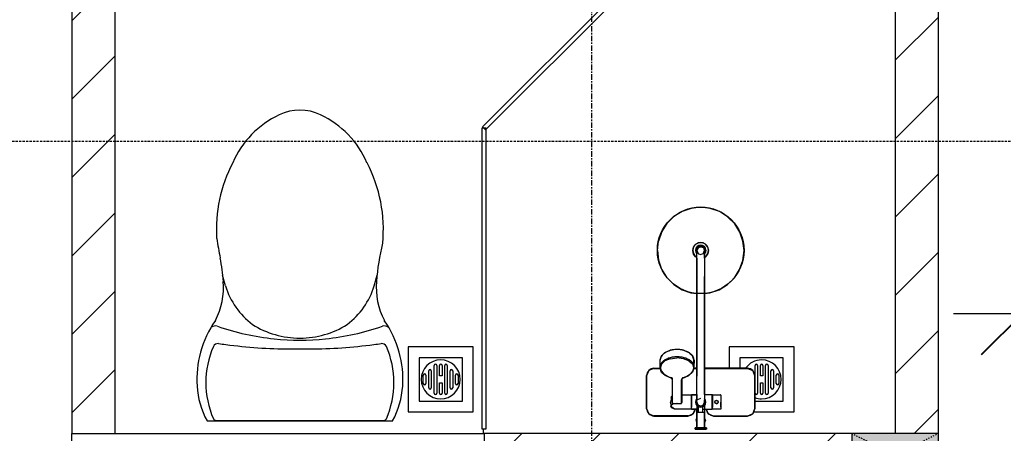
# Model space of a CAD drawing. Header units: millimetres. Extents: x 962 to 239635, y -15958 to 82755.
# Drawn here: x 109283 to 111553, y 31337 to 32292 of the extents above; entities that cross this region are included whole.
import ezdxf

# ---------------------------------------------------------------- set-up
doc = ezdxf.new("R2010")
doc.units = ezdxf.units.MM
for name, pattern in [('Dash', [6, 3, -3]), ('Dash Dot 3_16_', [7.9375, 4.7625, -1.5875, 0, -1.5875]), ('Grid Line', [22.225, 12.7, -3.175, 3.175, -3.175])]:
    doc.linetypes.add(name, pattern=pattern)
for name, color, linetype, lineweight in [('0-1', 7, 'Continuous', 5), ('A-ANNO-DIMS', 211, 'Continuous', 9), ('A-ANNO-DIMS-160', 211, 'Continuous', 9), ('A-FLOR-2', 9, 'Continuous', 9), ('A-GLAZ-CURT-1', 254, 'Continuous', 9), ('A-GLAZ-CURT-2', 9, 'Continuous', 9), ('A-WALL-1', 253, 'Continuous', 18), ('A-WALL-PATT-1', 10, 'Continuous', 9), ('G-ANNO-SYMB-1', 111, 'Dash Dot 3_16_', 18), ('M-EQPM-1', 254, 'Continuous', 9), ('P-SANR-FIXT', 6, 'Continuous', 9), ('P-SANR-FIXT-1', 254, 'Continuous', 9), ('S-COLS', 52, 'Continuous', 9), ('S-COLS-3', 254, 'Continuous', 9), ('S-COLS-4', 253, 'Continuous', 18), ('S-COLS-HDLN-1', 9, 'Dash', 9), ('S-GRID-1', 1, 'Grid Line', 9)]:
    doc.layers.add(name, color=color, linetype=linetype, lineweight=lineweight)
doc.styles.add('UTM Avo', font='UTM Avo.ttf', dxfattribs={"width": 0.9, "height": 400})
doc.dimstyles.new('1_Dim_chi_tiet_2_5', dxfattribs={"dimscale": 304.8, "dimtxt": 399.720379, "dimasz": 0.629921, "dimexe": 0.524934, "dimexo": 0.0625, "dimgap": 0.052493, "dimtad": 1, "dimdec": 0, "dimrnd": 5, "dimzin": 0, "dimdsep": 46, "dimtxsty": 'UTM Avo', "dimblk1": 'OBLIQUE', "dimblk2": 'OBLIQUE', "dimsah": 1, "dimcen": 0.09, "dimdle": 0.524934, "dimazin": 0, "dimtfac": 1, "dimtdec": 4, "dimtix": 1, "dimtmove": 0, "dimatfit": 3, "dimfxl": 1.049869, "dimfxlon": 1, "dimtvp": 1, "dimtolj": 1, "dimtzin": 0, "dimarcsym": 2})
doc.dimstyles.new('1_Dim_chi_tiet_2_5_1', dxfattribs={"dimscale": 304.8, "dimtxt": 399.720379, "dimasz": 0.629921, "dimexe": 0.524934, "dimexo": 0.0625, "dimgap": 0.052493, "dimtad": 1, "dimdec": 0, "dimrnd": 5, "dimzin": 0, "dimdsep": 46, "dimtxsty": 'UTM Avo', "dimblk1": 'OBLIQUE', "dimblk2": 'OBLIQUE', "dimsah": 1, "dimcen": 0.09, "dimdle": 0.524934, "dimazin": 0, "dimtfac": 1, "dimtdec": 4, "dimtix": 1, "dimtmove": 0, "dimatfit": 3, "dimfxl": 1.049869, "dimfxlon": 1, "dimtvp": 1, "dimtolj": 1, "dimtzin": 0, "dimarcsym": 2})
pattern_1 = [(45, (0, 0), (-90.50967, 90.50967), [])]

# ---------------------------------------------------------------- blocks, each defined once
blk = doc.blocks.new('TOILET - TOILET-348229-TKCS_MB TẦNG 2')
at = {"layer": 'P-SANR-FIXT-1'}
for p, q in [((214.2, -19.1), (-214.2, -19.1)), ((194, -19.9), (-194, -19.9)), ((-171.7, -330.3), (-178.6, -355.5)), ((171.7, -330.3), (178.6, -355.5))]:
    blk.add_line(p, q, dxfattribs=at)
for centre, radius, start, end in [((-46.1, -111.1), 191.6, 151.2809, 176.4513), ((-193.7, -26.4), 6.48, 92.3168, 156.2862), ((193.7, -26.4), 6.48, 23.7138, 87.6832), ((46.1, -111.1), 191.6, 3.5487, 28.7191), ((-9.8, -107.2), 207.3, 156.2862, 203.7138), ((9.8, -107.2), 207.3, 336.2862, 23.7138), ((1.9, -114.1), 239.7, 176.4513, 195.2961), ((-1.9, -114.1), 239.7, 344.7039, 3.5487), ((-4, -115.7), 233.6, 195.2961, 215.2147), ((4, -115.7), 233.6, 324.7853, 344.7039), ((-189.1, -185.5), 11.7, 205.4105, 277.5788), ((178.9, -2951.3), 2778.4, 97.2351, 97.5788), ((-14.3, -1400.4), 1215.6, 90.3974, 97.407), ((0, -3462.8), 3278, 89.6026, 90.3974), ((14.3, -1400.4), 1215.6, 82.593, 89.6026), ((-178.9, -2951.3), 2778.4, 82.4212, 82.7649), ((189.1, -185.5), 11.7, 262.4212, 334.5895), ((0.6, -792.1), 586.9, 95.8322, 108.9927), ((0, -416), 206.1, 90, 122.0732), ((0, -786.7), 581.5, 84.1678, 95.8322), ((0, -416), 206.1, 57.9268, 90), ((-0.6, -792.1), 586.9, 71.0073, 84.1678), ((-195, -224.1), 13.8, 230.6724, 288.9927), ((-0.4, -384), 179.5, 127.4036, 162.5964), ((0.4, -384), 179.5, 17.4036, 52.5964), ((195, -224.1), 13.8, 251.0073, 309.3276), ((-343.5, -327.4), 167.3, 355.4559, 27.38), ((343.5, -327.4), 167.3, 152.62, 184.5441), ((-719.2, -297.5), 544.3, 346.0536, 355.4559), ((719.2, -297.5), 544.3, 184.5441, 190.2879), ((-1948.3, -805.1), 2171.2, 9.681, 10.8949), ((137.1, -461.2), 329.8, 174.3487, 207.6878), ((-137.1, -461.2), 329.8, 332.3122, 3.6835), ((45.1, -528.6), 217.6, 203.2216, 244.7718), ((-45.1, -528.6), 217.6, 295.2282, 336.7784), ((0, -624.4), 111.7, 244.7718, 295.2282)]:
    blk.add_arc(centre, radius, start, end, dxfattribs=at)
blk = doc.blocks.new('93925000_0001 - 93925000_top_dwg_93925000_T-348115-TKCS_MB TẦNG 2')
at = {"layer": 'P-SANR-FIXT'}
for p, q in [((-29.3, -30.4), (-108, -30.4)), ((29.3, -30.4), (108, -30.4)), ((-125, -47.4), (-125, -123.4)), ((-46.3, -78.4), (-46.3, -46.7)), ((-27.2, -47.1), (-26.1, -47.1)), ((-9, -412.5), (-9, -62.5)), ((9, -62.5), (9, -412.5)), ((21.5, -45.9), (60.6, -46.7)), ((43, -64.7), (43, -117.7)), ((65.8, -117.7), (65.8, -64.7)), ((125, -47.4), (125, -123.4)), ((-27.2, -77.9), (-26.1, -77.9)), ((43, -78.7), (21.5, -79.2)), ((42.7, -117.9), (42.7, -117.9)), ((43.2, -117.6), (43.2, -117.5)), ((65.6, -117.5), (65.6, -117.6)), ((66.1, -117.9), (66.1, -117.9)), ((-108, -140.4), (-9, -140.4)), ((9, -140.4), (16.1, -140.4)), ((15.4, -159.1), (15.8, -143.3)), ((108, -140.4), (92.7, -140.4)), ((93, -143.3), (93.4, -159.1))]:
    blk.add_line(p, q, dxfattribs=at)
at = {"layer": 'P-SANR-FIXT', "flags": 128}
for points in [[(-45.8, -46.1), (-27.2, -46.1), (-27.2, -78.9), (-45.8, -78.9)], [(-26.1, -46), (-26.1, -78.9), (-9, -79)], [(21.5, -47.4), (21.5, -79.1), (9, -79)]]:
    blk.add_lwpolyline(points, dxfattribs=at)
at = {"layer": 'P-SANR-FIXT'}
for centre, radius in [((-36.5, -62.5), 3.95), ((0, -412.5), 100)]:
    blk.add_circle(centre, radius, dxfattribs=at)
for centre, radius, start, end in [((-108, -47.4), 17, 90, 180), ((-29.3, -47.4), 17, 4.7626, 90), ((29.3, -47.4), 17, 90, 175.2374), ((108, -47.4), 17, 360, 90), ((-45.8, -46.6), 0.5, 90, 180), ((0, -62.5), 12, 318.5904, 221.4096), ((0, -62.5), 9, 90, 180.0008), ((0, -62.5), 9, 360, 90), ((45.7, -61.8), 2.59, 155.1929, 175.7071), ((45.9, -61.8), 2.75, 130.8294, 155.1929), ((46.1, -62.1), 3.08, 110.5459, 130.8294), ((54.4, -334.8), 275.9, 88.2683, 91.7343), ((59.7, -57.1), 10.5, 38.6491, 85.492), ((-11.1, -67.1), 76.9, 1.7693, 4.1075), ((-45.8, -78.4), 0.5, 180, 270), ((65.2, -72.4), 3.46, 323.2522, 79.3541), ((-108, -123.4), 17, 180, 270), ((37.1, -144.9), 21.6, 151.4775, 157.9654), ((39.3, -146.1), 24, 145.4892, 151.4815), ((41.5, -147.6), 26.8, 139.9517, 145.4927), ((43.6, -149.4), 29.5, 134.7867, 139.9744), ((46.2, -152), 33.2, 130.0223, 134.7808), ((47.7, -153.8), 35.5, 125.4414, 130.0144), ((49.9, -156.8), 39.2, 121.1773, 125.4365), ((50.6, -157.9), 40.5, 119.697, 121.1761), ((51, -158.7), 41.5, 117.0276, 119.7085), ((52.2, -161.1), 44.1, 113.3199, 117.0258), ((51.7, -159.9), 42.8, 109.7779, 113.2977), ((52.5, -162.2), 45.2, 106.1472, 109.7766), ((53.2, -164.5), 47.7, 103.9355, 106.1665), ((39.1, -108.2), 10.4, 284.3956, 285.5116), ((40.8, -114.2), 4.19, 285.5116, 289.9665), ((40.2, -112.5), 6, 289.9665, 292.7061), ((41.4, -115.3), 2.96, 292.7061, 296.5405), ((41.3, -115.1), 3.16, 296.9591, 300.8286), ((41.8, -115.8), 2.26, 300.8286, 305.287), ((42.1, -116.4), 1.64, 305.287, 309.9326), ((42.6, -116.9), 0.906, 309.9326, 315.24), ((66.5, -116.6), 1.39, 229.6335, 235.1234), ((66.3, -116.8), 1.08, 225.1702, 229.6335), ((67.3, -115.4), 2.79, 235.1234, 238.7439), ((67.2, -115.6), 2.6, 238.7439, 243.4573), ((67.8, -114.4), 3.89, 243.9189, 246.8313), ((68.1, -113.8), 4.52, 246.843, 250.4792), ((68.3, -113.2), 5.24, 250.478, 254.0406), ((68.5, -112.7), 5.75, 254.0357, 256.0561), ((55.4, -165.2), 48.4, 73.8659, 76.0481), ((56.2, -162.4), 45.5, 70.241, 73.86), ((57.4, -159.2), 42.1, 66.6693, 70.2637), ((56.5, -161.3), 44.3, 62.9815, 66.6728), ((58, -158.4), 41.1, 60.2783, 62.9855), ((57.7, -158.9), 41.7, 58.8444, 60.2824), ((59.2, -156.4), 38.7, 54.5377, 58.8482), ((60.9, -154), 35.8, 50.0034, 54.5405), ((62.8, -151.7), 32.8, 45.1921, 50.0042), ((65, -149.6), 29.8, 40.0487, 45.1896), ((87.6, -128.4), 1.5, 180, 187.5386), ((87.6, -128.4), 1.5, 258.6057, 270), ((67.2, -147.7), 26.8, 34.5125, 40.0422), ((69.4, -146.2), 24.2, 28.5363, 34.4919), ((73.8, -143.9), 19.2, 21.6374, 28.9183), ((108, -123.4), 17, 270, 360), ((32.6, -143.6), 16.9, 172.414, 179.1297), ((33.7, -143.7), 17.9, 164.9525, 172.4168), ((35.2, -144.2), 19.5, 157.9614, 164.9563), ((71.2, -145), 22.1, 15.4436, 21.6374), ((76.8, -143.4), 16.2, 7.1859, 15.4436), ((73.9, -143.8), 19.1, 1.2699, 7.1859), ((32.7, -159), 17.3, 181.3198, 222.2619), ((76, -159), 17.4, 317.3098, 358.6393), ((54.2, -123), 60.6, 259.1395, 270.1494), ((54.2, -119.5), 64.1, 270.1494, 280.3637), ((0, -412.5), 18, 120.2491, 59.7509), ((0, -412.5), 12.2, 137.7946, 42.2054), ((0, -412.5), 9, 180, 0)]:
    blk.add_arc(centre, radius, start, end, dxfattribs=at)
for points, degree in [([(-12.9, 0), (-12.9, -1.5), (-12.9, -3)], 2), ([(12.9, 0), (0, 0), (-12.8, 0)], 2), ([(12.8, 0), (12.9, 0), (12.9, 0)], 2), ([(12.9, 0), (12.9, -1.5), (12.9, -3)], 2), ([(-12.9, -3), (0, -3), (12.8, -3)], 2), ([(-12.8, -3), (-12.9, -3), (-12.9, -3)], 2), ([(-8.5, -3.8), (-8.5, -20.9), (-8.5, -38)], 2), ([(8.5, -3.8), (8.5, -20.9), (8.5, -38)], 2), ([(-8.5, -38), (0, -38), (8.5, -38)], 2), ([(-5, -38), (-5, -44.8), (-5, -51.6)], 2), ([(5, -38), (5, -44.8), (5, -51.6)], 2), ([(-5, -46), (-15.5, -46), (-26.1, -46)], 2), ([(5, -46), (13.3, -46), (21.5, -46)], 2), ([(43.2, -61.6), (43.1, -62.2), (43.3, -62.8), (43, -63.5), (43, -64.1), (43, -64.7)], 5), ([(46.1, -59), (45.8, -59), (45.6, -59), (45.4, -59.1), (45.2, -59.1), (45, -59.2)], 5), ([(65.6, -61.6), (65.6, -60.8), (65.5, -60), (64.3, -59), (63.5, -59), (62.7, -59)], 5), ([(42.8, -182.5), (33, -180.6), (24.7, -176.4), (19.9, -170.7)], 3), ([(88.8, -170.8), (83.9, -176.5), (75.6, -180.7), (65.8, -182.5)], 3)]:
    blk.add_open_spline(points, degree=degree, dxfattribs=at)
for points, weights in [([(-9.3, -3), (-8.5, -3), (-8.5, -3.8)], [1, 0.707106775639, 1]), ([(9.3, -3), (8.5, -3), (8.5, -3.8)], [1, 0.707106765177, 1]), ([(21.5, -45.9), (21.5, -45.7), (21.5, -47.4)], [0.874147445041, 0.908470869121, 1]), ([(67.9, -74.4), (66.9, -75.7), (65.8, -76.4)], [1, 0.991614392871, 1]), ([(54.4, -167.3), (15.8, -167.3), (15.8, -143.6)], [1, 0.707106781187, 1]), ([(93, -143.6), (93, -167.3), (54.4, -167.3)], [1, 0.707106781187, 1])]:
    blk.add_rational_spline(points, weights, degree=2, dxfattribs=at)
blk.add_open_spline([(68, -50.6), (68.4, -51.1), (68.6, -51.7), (68.7, -53.5), (68.2, -54.7), (66.1, -57), (64.6, -58.1), (62.7, -59)], degree=3, knots=[0.3623591, 0.3623591, 0.3623591, 0.3623591, 0.4991435, 0.4991435, 0.7494159, 0.7494159, 0.9564651, 0.9564651, 0.9564651, 0.9564651], dxfattribs=at)
blk = doc.blocks.new('93925000_0001 - 93925000_top_dwg-348114-TKCS_MB TẦNG 2')
blk.add_blockref('93925000_0001 - 93925000_top_dwg_93925000_T-348115-TKCS_MB TẦNG 2', (0, 0))
blk = doc.blocks.new('93925000_0001 - 93925000_3D_low_dwg-348120-TKCS_MB TẦNG 2')
at = {"layer": 'P-SANR-FIXT'}
for p, q in [((-13, 0.4), (-12.1, 0.4)), ((-13, 0.4), (-11.6, 0.4)), ((-13, -2.4), (-13, 0.4)), ((-12.1, 0.4), (-9.1, 0.4)), ((-8, 0.4), (-11.6, 0.4)), ((-9.1, 0.4), (-5, 0.4)), ((-5, 0.4), (-8, 0.4)), ((-5, 0.4), (0, 0.4)), ((0, 0.4), (5.1, 0.4)), ((5.1, 0.4), (9, 0.4)), ((8.2, 0.4), (5.1, 0.4)), ((11.6, 0.4), (8.2, 0.4)), ((9, 0.4), (12, 0.4)), ((13, 0.4), (11.6, 0.4)), ((12, 0.4), (13, 0.4)), ((13, -2.4), (13, 0.4)), ((-13, -2.4), (-13, 0)), ((-12.1, -2.4), (-13, -2.4)), ((-13, -2.4), (-11.6, -2.4)), ((-12.1, -2.4), (-13, -2.4)), ((-13, -2.4), (-11.6, -2.4)), ((-9.1, -2.4), (-12.1, -2.4)), ((-9.1, -2.4), (-12.1, -2.4)), ((-11.6, -2.4), (-8.5, -2.4)), ((-11.6, -2.4), (-8.9, -2.4)), ((-11.1, -20.1), (-8.9, -14.6)), ((-8.9, -25.2), (-11.1, -20.1)), ((-5, -2.4), (-9.1, -2.4)), ((-8.9, -45.6), (-8.9, -2.4)), ((-6.1, -2.4), (-8.5, -2.4)), ((-8.5, -53.6), (-8.5, -2.4)), ((0, -2.4), (-5, -2.4)), ((5.1, -2.4), (0, -2.4)), ((5.1, -2.4), (9, -2.4)), ((6.1, -2.4), (8.5, -2.4)), ((11.6, -2.4), (8.5, -2.4)), ((8.5, -2.4), (8.5, -53.6)), ((8.9, -2.4), (8.9, -45.6)), ((11.6, -2.4), (8.9, -2.4)), ((11.1, -20.1), (8.9, -15)), ((8.9, -25.6), (11.1, -20.1)), ((9, -2.4), (12, -2.4)), ((9, -2.4), (12, -2.4)), ((13, -2.4), (11.6, -2.4)), ((13, -2.4), (11.6, -2.4)), ((12, -2.4), (13, -2.4)), ((12, -2.4), (13, -2.4)), ((13, -2.4), (13, 0)), ((-125, -47), (-120, -35)), ((-120, -35), (-125, -47)), ((-120, -35), (-108, -30)), ((-108, -30), (-120, -35)), ((-108, -30), (-29.2, -30)), ((-29.2, -30), (-108, -30)), ((-29.2, -30), (-17.2, -35)), ((-17.2, -35), (-29.2, -30)), ((-17.2, -35), (-12.8, -45.6)), ((-12.8, -45.6), (-17.2, -35)), ((17.2, -35), (12.8, -45.6)), ((12.8, -45.6), (17.2, -35)), ((17.2, -35), (29.2, -30)), ((17.2, -35), (29.2, -30)), ((29.2, -30), (108, -30)), ((108, -30), (29.2, -30)), ((108, -30), (120, -35)), ((120, -35), (108, -30)), ((120, -35), (125, -47)), ((125, -47), (120, -35)), ((-125, -123), (-125, -47)), ((-125, -47), (-125, -123)), ((-46.3, -45.7), (-27.2, -45.6)), ((-46.3, -46.9), (-46.3, -45.7)), ((-46.3, -45.7), (-46.3, -46.9)), ((-46.3, -50.5), (-46.3, -46.9)), ((-46.3, -50.5), (-46.3, -56.1)), ((-46.3, -56.1), (-46.3, -62.1)), ((-46.3, -68.1), (-46.3, -62.1)), ((-40.5, -62.1), (-39.4, -59.4)), ((-40.5, -62.1), (-39.3, -64.9)), ((-36.6, -58.1), (-39.4, -59.4)), ((-36.5, -66.1), (-39.3, -64.9)), ((-36.6, -58.1), (-33.6, -59.3)), ((-33.6, -64.8), (-36.5, -66.1)), ((-33.6, -59.3), (-32.5, -62.1)), ((-33.6, -64.8), (-32.5, -62.1)), ((-27.2, -46.8), (-27.2, -45.6)), ((-27.2, -46.8), (-27.2, -50.4)), ((-27.2, -56), (-27.2, -50.4)), ((-27.2, -62.1), (-27.2, -56)), ((-27.2, -68.2), (-27.2, -62.1)), ((-26.1, -46.8), (-26.1, -45.6)), ((-8.5, -45.6), (-26.1, -45.6)), ((-26.1, -46.8), (-26.1, -50.4)), ((-26.1, -56), (-26.1, -50.4)), ((-26.1, -62.1), (-26.1, -56)), ((-26.1, -68.2), (-26.1, -62.1)), ((-11.1, -57.5), (-12, -62.1)), ((-11.2, -57.7), (-12, -62.1)), ((-12, -62.1), (-11.2, -66.5)), ((-12, -62.1), (-11.2, -66.5)), ((-8.5, -53.6), (-11.2, -57.7)), ((-8.5, -53.6), (-11.2, -57.7)), ((-11.1, -57.5), (-11.2, -57.7)), ((-11.1, -66.7), (-11.2, -66.5)), ((-11.2, -66.5), (-9, -69.8)), ((-11.1, -66.7), (-9, -69.9)), ((-5.4, -54.9), (-9, -62.1)), ((-9, -62.1), (-9, -66.3)), ((-9, -79.5), (-9, -66.3)), ((-4.4, -50.9), (-8.5, -53.6)), ((-4.4, -50.9), (-8.5, -53.6)), ((0, -53.1), (-5.4, -54.9)), ((-4.6, -51), (-4.4, -50.9)), ((0, -50.1), (-4.4, -50.9)), ((4.4, -50.9), (0, -50.1)), ((2.5, -54.1), (0, -53.1)), ((4.4, -50.9), (4.6, -51)), ((4.4, -50.9), (8.5, -53.6)), ((4.4, -50.9), (8.5, -53.6)), ((9, -62.1), (6.4, -55.7)), ((9, -62.1), (7.9, -59.4)), ((21.5, -45.6), (8.5, -45.6)), ((11.1, -57.5), (8.5, -53.6)), ((11.2, -57.7), (8.5, -53.6)), ((11.2, -57.7), (8.5, -53.6)), ((9, -62.1), (9, -66.5)), ((9, -79.6), (9, -66.5)), ((9, -69.8), (11.2, -66.5)), ((9, -69.8), (11.2, -66.5)), ((9, -69.8), (11.1, -66.7)), ((11.1, -57.5), (11.2, -57.7)), ((11.1, -66.7), (12, -62.1)), ((11.1, -66.7), (11.2, -66.5)), ((12, -62.1), (11.2, -57.7)), ((12, -62.1), (11.2, -57.7)), ((11.2, -66.5), (12, -62.1)), ((21.5, -45.6), (60.6, -46.1)), ((21.5, -46.8), (21.5, -45.6)), ((21.5, -46.8), (21.5, -50.4)), ((21.5, -56), (21.5, -50.4)), ((21.5, -62.1), (21.5, -56)), ((21.5, -68.2), (21.5, -62.1)), ((43.3, -68.3), (43.8, -62.2)), ((43.3, -68.3), (44.3, -66.3)), ((44.3, -58.6), (44.2, -112.9)), ((65.4, -58.6), (44.3, -58.6)), ((52.7, -58.6), (54.8, -57.9)), ((54.8, -57.9), (56.9, -58.6)), ((60.6, -46.1), (66.7, -50.3)), ((65.4, -58.6), (65.4, -112.9)), ((66.3, -68.3), (65.4, -66.3)), ((66.3, -68.3), (65.5, -58.6)), ((66.7, -50.3), (69.5, -62.1)), ((66.7, -73.9), (69.5, -62.1)), ((125, -47), (125, -123)), ((125, -123), (125, -47)), ((-46.3, -73.7), (-46.3, -68.1)), ((-46.3, -77.3), (-46.3, -73.7)), ((-46.3, -78.5), (-46.3, -77.3)), ((-46.3, -78.5), (-46.3, -77.3)), ((-46.3, -78.5), (-27.2, -78.6)), ((-27.2, -73.8), (-27.2, -68.2)), ((-27.2, -77.4), (-27.2, -73.8)), ((-27.2, -78.6), (-27.2, -77.4)), ((-26.1, -73.8), (-26.1, -68.2)), ((-26.1, -77.4), (-26.1, -73.8)), ((-26.1, -78.6), (-26.1, -77.4)), ((-26.1, -78.6), (-9, -78.6)), ((-9, -79.5), (-9, -94.5)), ((6.4, -68.5), (0, -71.1)), ((9, -78.6), (21.5, -78.6)), ((9, -79.6), (9, -94.6)), ((21.5, -73.8), (21.5, -68.2)), ((21.5, -77.4), (21.5, -73.8)), ((21.5, -78.6), (21.5, -77.4)), ((21.5, -78.6), (44.3, -78.3)), ((44.3, -70.3), (43.3, -68.3)), ((65.4, -70.2), (66.3, -68.3)), ((-9, -94.5), (-9, -122.1)), ((9, -94.6), (9, -122.1)), ((44.2, -112.9), (42.7, -116.4)), ((65.4, -112.9), (67, -116.4)), ((-120, -135), (-125, -123)), ((-125, -123), (-120, -135)), ((-108, -140), (-120, -135)), ((-120, -135), (-108, -140)), ((-9, -122.1), (-9, -352.1)), ((9, -352.1), (9, -122.1)), ((16, -140.4), (19, -131.1)), ((27.2, -123.6), (19, -131.1)), ((42.7, -116.4), (27.2, -123.6)), ((67, -116.4), (82.2, -123.4)), ((82.2, -123.4), (90.4, -130.7)), ((90.4, -130.7), (93.7, -140.4)), ((108, -140), (120, -135)), ((108, -140), (120, -135)), ((125, -123), (120, -135)), ((120, -135), (125, -123)), ((-8.8, -140), (-108, -140)), ((-108, -140), (-8.8, -140)), ((16.1, -140), (8.8, -140)), ((8.8, -140), (16.1, -140)), ((16, -140.4), (16, -160.1)), ((19.3, -150.1), (16, -140.4)), ((27.5, -157.3), (19.3, -150.1)), ((27.5, -157.3), (39.8, -162.4)), ((70.6, -162.2), (82.5, -157.2)), ((90.7, -149.6), (82.5, -157.2)), ((90.7, -149.6), (93.7, -140.4)), ((108, -140), (93.6, -140)), ((93.6, -140), (108, -140)), ((93.7, -140.4), (93.7, -160.1)), ((16, -160.1), (18.8, -169)), ((19.3, -169.7), (16, -160.1)), ((25.5, -175.3), (19.3, -169.7)), ((39.8, -182), (27.5, -177)), ((39.8, -162.4), (54.8, -164.2)), ((70.6, -162.2), (54.8, -164.2)), ((82.5, -176.8), (70.6, -181.9)), ((82.2, -177), (79.6, -178.1)), ((90.7, -169.3), (82.5, -176.8)), ((90.6, -169.4), (88.2, -171.6)), ((93.7, -160.1), (90.7, -169.3)), ((39.6, -182), (54.8, -183.9)), ((39.8, -182), (54.8, -183.9)), ((54.8, -183.9), (70.6, -181.9)), ((54.8, -183.9), (69.3, -182.2)), ((-21.4, -314.2), (-42.5, -321.4)), ((-9, -312.8), (-21.4, -314.2)), ((22.5, -314.4), (9, -312.9)), ((43, -321.6), (22.5, -314.4)), ((-61.8, -333.3), (-77.7, -348.9)), ((-42.5, -321.4), (-61.8, -333.3)), ((61.9, -333.3), (43, -321.6)), ((78.8, -350.3), (61.9, -333.3)), ((-77.7, -348.9), (-89.8, -367.9)), ((-9, -374.4), (-9, -352.1)), ((9, -374.3), (9, -352.1)), ((90.5, -369.3), (78.8, -350.3)), ((-89.8, -367.9), (-97.3, -388.9)), ((-9, -394.7), (-9, -374.4)), ((9, -394.5), (9, -374.3)), ((97.6, -390.1), (90.5, -369.3)), ((-97.3, -388.9), (-100, -411.9)), ((-16.7, -404), (-18.5, -411.9)), ((-11.8, -397.7), (-16.7, -404)), ((-12, -411.9), (-9, -404.4)), ((-9, -396.3), (-11.8, -397.7)), ((-9, -394.7), (-9, -407.6)), ((-5.4, -404.7), (-9, -411.9)), ((-9, -407.6), (-9, -411.9)), ((-5.4, -404.7), (-6.3, -405.5)), ((-5.4, -404.7), (0, -402.9)), ((5.4, -404.7), (0, -402.9)), ((9, -411.9), (5.4, -404.7)), ((5.4, -404.7), (6.2, -405.4)), ((9, -394.5), (9, -407.4)), ((11.7, -397.6), (9, -396.3)), ((12, -411.9), (9, -404.9)), ((9, -411.9), (9, -407.4)), ((11.7, -397.6), (16.7, -403.7)), ((11.7, -397.6), (16.7, -403.7)), ((16.7, -403.7), (18.5, -411.9)), ((16.7, -403.7), (18.5, -411.9)), ((100, -411.9), (97.6, -390.1)), ((-100, -411.9), (-97.6, -433.8)), ((-18.5, -411.9), (-18.5, -411.9)), ((-18.5, -411.9), (-16.5, -420.1)), ((-16.5, -420.1), (-11.3, -426.5)), ((-8.3, -420.6), (-12, -411.9)), ((-11.3, -426.5), (-3.9, -430)), ((-9, -411.9), (-9, -411.9)), ((0, -423.9), (-8.3, -420.6)), ((-5.4, -419.1), (-6.2, -418.4)), ((0, -420.9), (-5.4, -419.1)), ((0, -420.9), (-5.4, -419.1)), ((-3.9, -430), (4.1, -429.9)), ((5.4, -419.1), (0, -420.9)), ((5.4, -419.1), (0, -420.9)), ((8.7, -420.2), (0, -423.9)), ((4.1, -429.9), (11.7, -426.2)), ((5.4, -419.1), (9, -411.6)), ((5.4, -419.1), (9, -411.9)), ((6.2, -418.4), (5.4, -419.1)), ((8.7, -420.2), (12, -411.9)), ((9, -411.6), (9, -411.9)), ((16.5, -420.1), (11.7, -426.2)), ((18.5, -411.9), (16.5, -420.1)), ((18.5, -411.9), (18.5, -411.9)), ((100, -411.9), (97.5, -433.9)), ((-97.6, -433.8), (-90.5, -454.4)), ((89.8, -455.8), (97.5, -433.9)), ((-90.5, -454.4), (-78.4, -473.9)), ((-78.4, -473.9), (-62.2, -490.2)), ((61.9, -490.4), (78, -474.5)), ((78, -474.5), (89.8, -455.8)), ((-62.2, -490.2), (-43.5, -501.9)), ((42.9, -502.2), (61.9, -490.4)), ((-43.5, -501.9), (-22.2, -509.4)), ((-22.2, -509.4), (-0.1, -511.9)), ((-0.1, -511.9), (22.1, -509.4)), ((22.1, -509.4), (42.9, -502.2))]:
    blk.add_line(p, q, dxfattribs=at)
blk = doc.blocks.new('93925000_0001 - FMM 93925000-348244-TKCS_MB TẦNG 2')
for name in ['93925000_0001 - 93925000_3D_low_dwg-348120-TKCS_MB TẦNG 2', '93925000_0001 - 93925000_top_dwg-348114-TKCS_MB TẦNG 2']:
    blk.add_blockref(name, (0, 0))
blk = doc.blocks.new('THU NUOC - THU NUOC-V52-TKCS_MB TẦNG 2')
at = {"layer": 'M-EQPM-1'}
for p, q in [((-66.3, 70.6), (-66.3, -79.4)), ((83.7, 70.6), (-66.3, 70.6)), ((83.7, -22.9), (83.7, 70.6)), ((58.7, 45.6), (-41.3, 45.6)), ((-41.3, 45.6), (-41.3, -54.4)), ((58.7, -19.9), (58.7, 45.6)), ((-11, 23.3), (28.5, 23.3)), ((-1.1, 35.6), (18.5, 35.6)), ((18.5, 29.6), (-1.1, 29.6)), ((-23.3, 10.8), (40.9, 10.8)), ((40.9, 4.8), (-23.3, 4.8)), ((28.5, 17.3), (-11, 17.3)), ((-23.3, -1.2), (0.7, -1.2)), ((0.7, -7.2), (-23.3, -7.2)), ((-23.3, -13.6), (40.9, -13.6)), ((40.9, -19.6), (-23.3, -19.6)), ((0.7, -1.2), (0.7, -7.2)), ((16.7, -1.2), (40.9, -1.2)), ((16.7, -7.2), (16.7, -1.2)), ((40.9, -7.2), (16.7, -7.2)), ((-41.3, -54.4), (-16.7, -54.4)), ((-66.3, -79.4), (-16.7, -79.4))]:
    blk.add_line(p, q, dxfattribs=at)
for centre, radius, start, end in [((8.7, -4.4), 45, 0, 180), ((8.7, -4.4), 45, 0, 180), ((-11, 20.3), 3, 90, 270), ((-1.1, 32.6), 3, 90, 270), ((18.5, 32.6), 3, 270, 90), ((28.5, 20.3), 3, 270, 90), ((-23.3, 7.8), 3, 90, 270), ((40.9, 7.8), 3, 270, 90), ((8.7, -4.4), 45, 180, 235.2807), ((8.7, -4.4), 45, 180, 235.2807), ((-23.3, -4.2), 3, 90, 270), ((-23.3, -16.6), 3, 90, 270), ((40.9, -4.2), 3, 270, 90), ((40.9, -16.6), 3, 270, 90), ((8.7, -4.4), 45, 339.7593, 360), ((8.7, -4.4), 45, 339.7593, 360), ((-11, -29.1), 3, 120, 195)]:
    blk.add_arc(centre, radius, start, end, dxfattribs=at)
blk = doc.blocks.new('THU NUOC - THU NUOC-461820-TKCS_MB TẦNG 2')
at = {"layer": 'M-EQPM-1'}
for p, q in [((-66.3, 70.6), (-66.3, -79.4)), ((83.7, 70.6), (-66.3, 70.6)), ((83.7, -79.4), (83.7, 70.6)), ((58.7, 45.6), (-41.3, 45.6)), ((-41.3, 45.6), (-41.3, -54.4)), ((58.7, -54.4), (58.7, 45.6)), ((-11, 23.3), (28.5, 23.3)), ((-1.1, 35.6), (18.5, 35.6)), ((18.5, 29.6), (-1.1, 29.6)), ((-23.3, 10.8), (40.9, 10.8)), ((40.9, 4.8), (-23.3, 4.8)), ((28.5, 17.3), (-11, 17.3)), ((-23.3, -1.2), (0.7, -1.2)), ((0.7, -7.2), (-23.3, -7.2)), ((-23.3, -13.6), (40.9, -13.6)), ((40.9, -19.6), (-23.3, -19.6)), ((0.7, -1.2), (0.7, -7.2)), ((16.7, -1.2), (40.9, -1.2)), ((16.7, -7.2), (16.7, -1.2)), ((40.9, -7.2), (16.7, -7.2)), ((-11, -26.1), (28.5, -26.1)), ((28.5, -32.1), (-11, -32.1)), ((-1.1, -38.5), (18.5, -38.5)), ((18.5, -44.5), (-1.1, -44.5)), ((-41.3, -54.4), (58.7, -54.4)), ((-66.3, -79.4), (83.7, -79.4))]:
    blk.add_line(p, q, dxfattribs=at)
for centre, radius, start, end in [((8.7, -4.4), 45, 0, 180), ((8.7, -4.4), 45, 0, 180), ((-11, 20.3), 3, 90, 270), ((-1.1, 32.6), 3, 90, 270), ((18.5, 32.6), 3, 270, 90), ((28.5, 20.3), 3, 270, 90), ((-23.3, 7.8), 3, 90, 270), ((40.9, 7.8), 3, 270, 90), ((8.7, -4.4), 45, 180, 360), ((8.7, -4.4), 45, 180, 360), ((-23.3, -4.2), 3, 90, 270), ((-23.3, -16.6), 3, 90, 270), ((40.9, -4.2), 3, 270, 90), ((40.9, -16.6), 3, 270, 90), ((-11, -29.1), 3, 90, 270), ((-1.1, -41.5), 3, 90, 270), ((18.5, -41.5), 3, 270, 90), ((28.5, -29.1), 3, 270, 90)]:
    blk.add_arc(centre, radius, start, end, dxfattribs=at)
blk = doc.blocks.new('System Panel - Glazed-579379-TKCS_MB TẦNG 2')
at = {"layer": 'A-GLAZ-CURT-2'}
for p, q in [((350.6, 5), (-350.6, 5)), ((-350.6, 5), (-350.6, -5)), ((350.6, -5), (350.6, 5)), ((-350.6, -5), (350.6, -5))]:
    blk.add_line(p, q, dxfattribs=at)
blk = doc.blocks.new('System Panel - Glazed-703244-TKCS_MB TẦNG 2')
at = {"layer": 'A-GLAZ-CURT-2'}
for p, q in [((346.9, 5), (-346.9, 5)), ((-346.9, 5), (-346.9, -5)), ((346.9, -5), (346.9, 5)), ((-346.9, -5), (346.9, -5))]:
    blk.add_line(p, q, dxfattribs=at)
blk = doc.blocks.new('G1_SOF - BO TRU - 100x200-745959-TKCS_MB TẦNG 2')
at = {"layer": 'S-COLS'}
blk.add_hatch(color=256, dxfattribs=at).paths.add_polyline_path([(-50, 100), (-50, -100), (50, -100), (50, 100)])
at = {"layer": 'S-COLS-4'}
for p, q in [((50, 100), (-50, 100)), ((-50, 100), (-50, -100)), ((50, -100), (50, 100)), ((-50, -100), (50, -100))]:
    blk.add_line(p, q, dxfattribs=at)
at = {"layer": 'S-COLS-HDLN-1'}
for p, q in [((50, 100), (-50, -100)), ((-50, 100), (50, -100))]:
    blk.add_line(p, q, dxfattribs=at)
blk = doc.blocks.new('NCV_TKTC_TANG 2_rvt-1-TKCS_MB TẦNG 2')
at = {"layer": 'A-WALL-PATT-1'}
h = blk.add_hatch(dxfattribs=at)
h.set_pattern_fill('FP_1', color=256, style=0, pattern_type=2)
h.set_pattern_definition(pattern_1)
h.paths.add_polyline_path([(47752.6, 31336.9), (47752.6, 32436.9), (47652.6, 32436.9), (47652.6, 31336.9)])
h.paths.add_polyline_path([(47752.6, 33236.9), (47752.6, 33336.9), (47652.6, 33336.9), (47652.6, 33236.9)])
h = blk.add_hatch(dxfattribs=at)
h.set_pattern_fill('FP_1', color=256, style=0, pattern_type=2)
h.set_pattern_definition(pattern_1)
h.paths.add_polyline_path([(49552.6, 28936.9), (49652.6, 28936.9), (49652.6, 31236.9), (49552.6, 31236.9), (49552.6, 29437.2)])
h.paths.add_polyline_path([(49552.6, 31336.9), (49652.6, 31336.9), (49652.6, 33336.9), (49552.6, 33336.9), (49552.6, 31553.6)])
h = blk.add_hatch(dxfattribs=at)
h.set_pattern_fill('FP_1', color=256, style=0, pattern_type=2)
h.set_pattern_definition(pattern_1)
h.paths.add_polyline_path([(49452.6, 31236.9), (49452.6, 31336.9), (48604.6, 31336.9), (48604.6, 31236.9), (49262.9, 31236.9)])
at = {"layer": 'A-FLOR-2'}
for p, q in [((47652.6, 30886.9), (47652.6, 31336.9)), ((47752.6, 31336.9), (48602.6, 31336.9)), ((48602.6, 31336.9), (48602.6, 31347.4))]:
    blk.add_line(p, q, dxfattribs=at)
at = {"layer": 'A-WALL-1'}
for p, q in [((49552.6, 33336.9), (49552.6, 31336.9)), ((49652.6, 31336.9), (49652.6, 33336.9)), ((47652.6, 32436.9), (47652.6, 31336.9)), ((47752.6, 31336.9), (47752.6, 32436.9)), ((47652.6, 31336.9), (47752.6, 31336.9)), ((49452.6, 31336.9), (48604.6, 31336.9)), ((48604.6, 31336.9), (48604.6, 31236.9))]:
    blk.add_line(p, q, dxfattribs=at)
at = {"layer": 'A-GLAZ-CURT-1'}
for name, p, rotation in [('System Panel - Glazed-579379-TKCS_MB TẦNG 2', (48852.1, 32289), 224.9999999999996), ('System Panel - Glazed-703244-TKCS_MB TẦNG 2', (48604.2, 31694.3), 269.9999999999989)]:
    blk.add_blockref(name, p, dxfattribs=dict(at, rotation=rotation))
at = {"layer": 'M-EQPM-1'}
for name, p, rotation in [('THU NUOC - THU NUOC-461820-TKCS_MB TẦNG 2', (48508.6, 31470.2), 269.9999999999992), ('THU NUOC - THU NUOC-V52-TKCS_MB TẦNG 2', (49249.1, 31470.2), 269.9999999999988)]:
    blk.add_blockref(name, p, dxfattribs=dict(at, rotation=rotation))
at = {"layer": 'P-SANR-FIXT-1', "rotation": 180}
for name, p in [('TOILET - TOILET-348229-TKCS_MB TẦNG 2', (48179.2, 31346.9)), ('93925000_0001 - FMM 93925000-348244-TKCS_MB TẦNG 2', (49104.2, 31346.9))]:
    blk.add_blockref(name, p, dxfattribs=at)
at = {"layer": 'S-COLS-3', "rotation": 89.99999999999889}
blk.add_blockref('G1_SOF - BO TRU - 100x200-745959-TKCS_MB TẦNG 2', (49552.6, 31286.9), dxfattribs=at)
blk = doc.blocks.new('DIMBLOCK89-TKCS_MB TẦNG 2')
at = {"layer": 'A-ANNO-DIMS-160'}
for p, q in [((111553.5, 31133.9), (111553.5, 30653.9)), ((111553.5, 30813.9), (111553.5, 31133.9)), ((112643.5, 31133.9), (112643.5, 30653.9)), ((112643.5, 30813.9), (112643.5, 31133.9)), ((111393.5, 30813.9), (112803.5, 30813.9))]:
    blk.add_line(p, q, dxfattribs=at)
at = {"layer": 'A-ANNO-DIMS-160', "lineweight": 25}
for p, q in [((111553.5, 30813.9), (111649.5, 30909.9)), ((112643.5, 30813.9), (112739.5, 30909.9)), ((111553.5, 30813.9), (111457.5, 30717.9)), ((112643.5, 30813.9), (112547.5, 30717.9))]:
    blk.add_line(p, q, dxfattribs=at)
at = {"layer": 'A-ANNO-DIMS-160', "color": 0, "insert": (111550.7, 31333.5), "char_height": 400, "width": 1314.636, "attachment_point": 1, "line_spacing_factor": 1.110334, "style": 'UTM Avo'}
blk.add_mtext('1090', dxfattribs=at)
blk = doc.blocks.new('_Oblique')
at = {"color": 0, "linetype": 'ByBlock', "lineweight": -2}
blk.add_line((-0.5, -0.5), (0.5, 0.5), dxfattribs=at)
blk = doc.blocks.new('DIMBLOCK137-TKCS_MB TẦNG 2')
at = {"layer": 'A-ANNO-DIMS-160'}
for p, q in [((111598.5, 31933.9), (111598.5, 31453.9)), ((111598.5, 31613.9), (111598.5, 31933.9)), ((112598.5, 31933.9), (112598.5, 31453.9)), ((112598.5, 31613.9), (112598.5, 31933.9)), ((111438.5, 31613.9), (112758.5, 31613.9))]:
    blk.add_line(p, q, dxfattribs=at)
at = {"layer": 'A-ANNO-DIMS-160', "lineweight": 25}
for p, q in [((111598.5, 31613.9), (111694.5, 31709.9)), ((112598.5, 31613.9), (112694.5, 31709.9)), ((111598.5, 31613.9), (111502.5, 31517.9)), ((112598.5, 31613.9), (112502.5, 31517.9))]:
    blk.add_line(p, q, dxfattribs=at)
at = {"layer": 'A-ANNO-DIMS-160', "color": 0, "insert": (111550.7, 32133.5), "char_height": 400, "width": 1314.636, "attachment_point": 1, "line_spacing_factor": 1.110334, "style": 'UTM Avo'}
blk.add_mtext('1000', dxfattribs=at)
blk = doc.blocks.new('DIMBLOCK285-TKCS_MB TẦNG 2')
at = {"layer": 'A-ANNO-DIMS-160'}
for p, q in [((109194.6, 33496.9), (109194.6, 24576.9)), ((109514.6, 33336.9), (109034.6, 33336.9)), ((109194.6, 33336.9), (109514.6, 33336.9)), ((109514.6, 24736.9), (109034.6, 24736.9)), ((109194.6, 24736.9), (109514.6, 24736.9))]:
    blk.add_line(p, q, dxfattribs=at)
at = {"layer": 'A-ANNO-DIMS-160', "lineweight": 25}
for p, q in [((109194.6, 33336.9), (109098.6, 33432.9)), ((109194.6, 33336.9), (109290.6, 33240.9)), ((109194.6, 24736.9), (109098.6, 24832.9)), ((109194.6, 24736.9), (109290.6, 24640.9))]:
    blk.add_line(p, q, dxfattribs=at)
at = {"layer": 'A-ANNO-DIMS-160', "color": 0, "insert": (108675, 28489.2), "char_height": 400, "width": 1314.636, "attachment_point": 1, "rotation": 90, "line_spacing_factor": 1.110334, "style": 'UTM Avo'}
blk.add_mtext('8600', dxfattribs=at)

msp = doc.modelspace()

# ---------------------------------------------------------------- linework, layer by layer
at = {"layer": 'G-ANNO-SYMB-1'}
msp.add_line((90498.7, 32011.5), (196677.7, 32011.5), dxfattribs=at)
at = {"layer": 'S-GRID-1'}
msp.add_line((110603.5, 19351.6), (110603.5, 76542.3), dxfattribs=at)

# ---------------------------------------------------------------- block references
at = {"layer": '0-1'}
msp.add_blockref('NCV_TKTC_TANG 2_rvt-1-TKCS_MB TẦNG 2', (61750.9, 0), dxfattribs=at)

# ---------------------------------------------------------------- dimensions: what is measured, and where the dimension line sits
at = {"layer": 'A-ANNO-DIMS'}
dim = msp.add_linear_dim(base=(109194.6, 24736.9), p1=(109514.6, 33336.9), p2=(109514.6, 24736.9), angle=90, dimstyle='1_Dim_chi_tiet_2_5_1', override={"dimpost": '<>', "dimfxl": 8600}, dxfattribs=at)
dim.commit()
dim.dimension.update_dxf_attribs({"geometry": 'DIMBLOCK285-TKCS_MB TẦNG 2', "text_midpoint": (108971.6, 29036.9)})
for base, p1, p2, override, picture, middle in [((112598.5, 31613.9), (111598.5, 31933.9), (112598.5, 31933.9), {"dimpost": '<>', "dimfxl": 1000}, 'DIMBLOCK137-TKCS_MB TẦNG 2', (112098.5, 31836.9)), ((112643.5, 30813.9), (111553.5, 31133.9), (112643.5, 31133.9), {"dimpost": '<>', "dimfxl": 1090}, 'DIMBLOCK89-TKCS_MB TẦNG 2', (112098.5, 31036.9))]:
    dim = msp.add_linear_dim(base=base, p1=p1, p2=p2, dimstyle='1_Dim_chi_tiet_2_5', override=override, dxfattribs=at)
    dim.commit()
    dim.dimension.update_dxf_attribs({"geometry": picture, "text_midpoint": middle})

doc.saveas('drawing.dxf')
